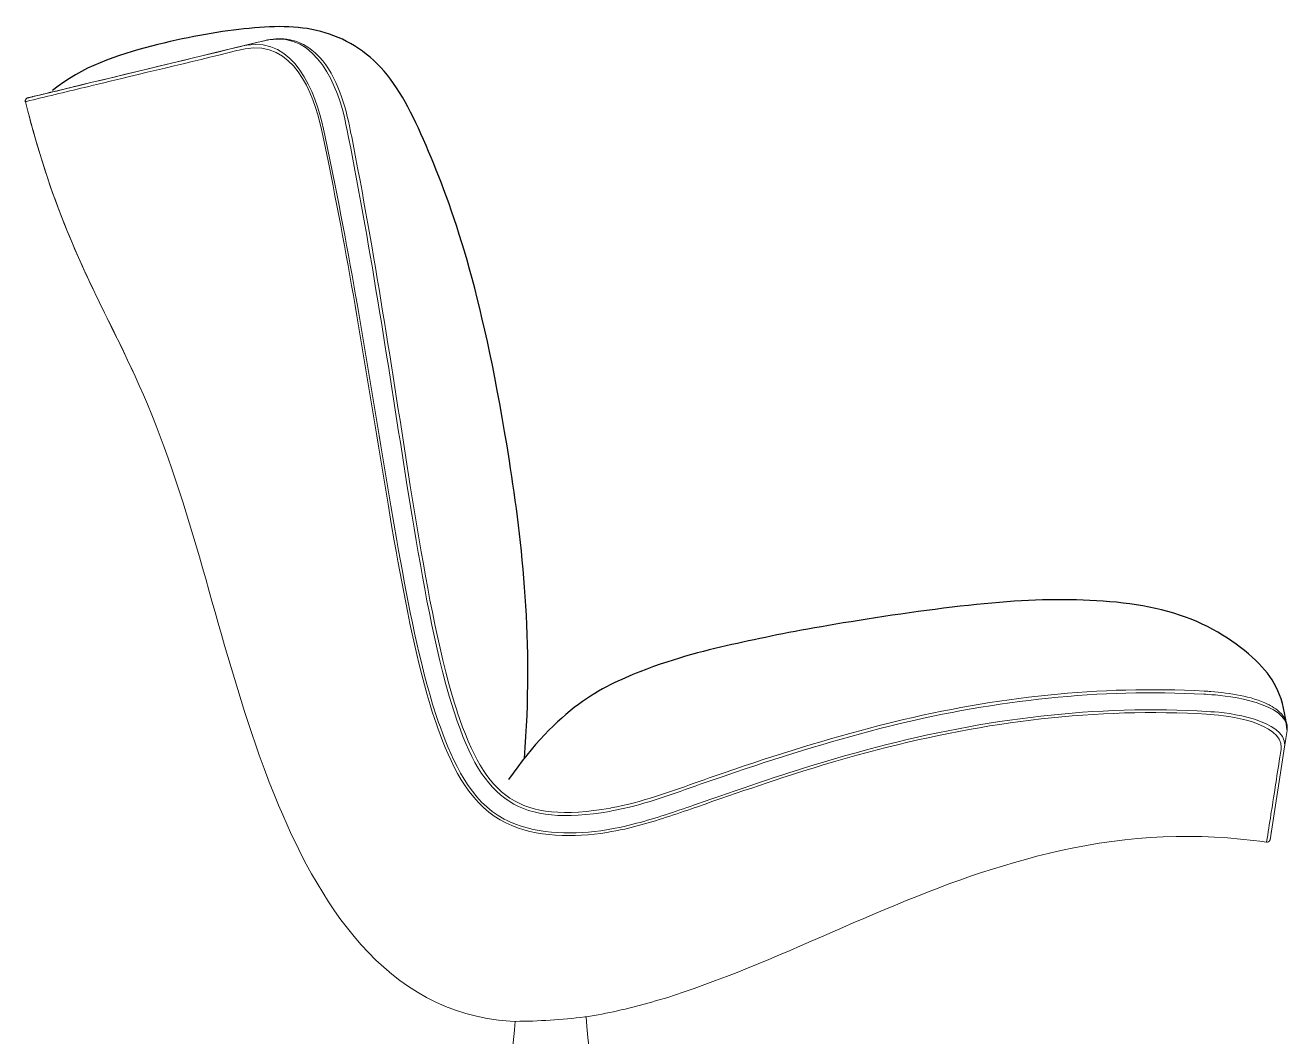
# Model space of a CAD drawing. Header units: millimetres. Extents: x 9689 to 29928, y 170 to 2690.
# Drawn here: x 15382 to 16268, y 1896 to 2605 of the extents above; entities that cross this region are included whole.
import ezdxf

# ---------------------------------------------------------------- set-up
doc = ezdxf.new("R2010")
doc.units = ezdxf.units.MM
doc.layers.add('Livello 1', color=7, linetype='Continuous')

msp = doc.modelspace()

# ---------------------------------------------------------------- linework, layer by layer
for points in [[(15732.35894, 2091.31486), (15739.16026, 2172.50166), (15722.46443, 2313.31861), (15694.03412, 2443.10428), (15665.07247, 2519.85014), (15637.05911, 2578.30405), (15590.72045, 2605.73128), (15537.79265, 2604.51034), (15472.76486, 2592.85616), (15421.81283, 2576.22517), (15401.50787, 2559.54455)], [(16267.24925, 2111.24964), (16264.65695, 2134.13743), (16253.60844, 2157.04027), (16199.41757, 2195.06787), (16124.29835, 2204.37237), (16048.73229, 2200.4412), (15943.35283, 2184.67782), (15882.23317, 2172.31757), (15818.35269, 2157.04027), (15755.60054, 2126.14887), (15721.28593, 2076.25589)]]:
    msp.add_open_spline(points, degree=3)
at = {"layer": 'Livello 1', "lineweight": 15}
for points in [[(15535.2496, 2590.84906), (15550.55738, 2594.53211)], [(15401.85396, 2558.62295), (15401.62378, 2558.62295), (15401.3936, 2558.50786), (15399.0918, 2558.0475), (15398.86162, 2557.93241), (15398.63144, 2557.81732)], [(15400.8171, 2558.39201), (15400.58692, 2558.27692)], [(15401.27722, 2558.50722), (15400.81686, 2558.39213)], [(15400.81757, 2558.39224), (15408.52894, 2560.2338)], [(15400.81757, 2558.39207), (15400.81757, 2558.39207)], [(15401.50811, 2558.50739), (15401.27793, 2558.50739)], [(15401.27793, 2558.50727), (15401.27793, 2558.50727)], [(15401.50787, 2558.62248), (15401.50787, 2558.50739)], [(15401.73829, 2558.62248), (15401.50811, 2558.62248)], [(15401.73829, 2558.62242), (15401.73829, 2558.62242)], [(15401.85373, 2558.6226), (15401.73875, 2558.6226)], [(15419.11815, 2562.88145), (15416.81635, 2562.306), (15414.62953, 2561.73055), (15410.71647, 2560.80978), (15409.68054, 2560.5796), (15408.8748, 2560.34942), (15408.64462, 2560.34942), (15408.52964, 2560.23433)], [(15384.01327, 2554.36369), (15383.66812, 2554.2486), (15383.32273, 2554.01842), (15382.97758, 2553.67315), (15382.51722, 2552.98261), (15382.40201, 2552.52219), (15382.40201, 2552.17692), (15382.51722, 2551.71656)], [(15384.01397, 2554.36369), (15383.899, 2554.2486), (15383.66882, 2554.2486), (15383.43864, 2554.13351), (15383.32343, 2554.01842), (15383.09325, 2553.90333), (15382.97828, 2553.67315), (15382.86307, 2553.67315), (15382.86307, 2553.55806), (15382.7481, 2553.44297), (15382.7481, 2553.32788), (15382.63289, 2553.32788), (15382.63289, 2553.21279), (15382.51792, 2553.0977), (15382.51792, 2552.75237), (15382.40271, 2552.52219), (15382.40271, 2551.83165), (15382.51792, 2551.71656)], [(15384.12848, 2554.36369), (15384.0135, 2554.36369)], [(15395.29325, 2557.01087), (15384.01421, 2554.36375)], [(15384.12848, 2554.36375), (15384.12848, 2554.36375)], [(15384.12848, 2554.36369), (15384.12848, 2554.36369)], [(15384.12848, 2554.36369), (15384.12848, 2554.36369)], [(15384.12848, 2554.36369), (15384.12848, 2554.36369)], [(15384.12848, 2554.36369), (15384.12848, 2554.36369)], [(15384.12848, 2554.36369), (15384.12848, 2554.36369)], [(15384.24368, 2554.36375), (15384.12871, 2554.36375)], [(15384.12871, 2554.36369), (15384.12871, 2554.36369)], [(15384.12894, 2554.36375), (15384.12894, 2554.36375)], [(15384.12894, 2554.36369), (15384.12894, 2554.36369)], [(15384.12918, 2554.36369), (15384.12918, 2554.36369)], [(15387.35123, 2555.16943), (15386.66069, 2554.93925), (15385.50979, 2554.70907), (15384.93446, 2554.59398), (15384.58907, 2554.47889), (15384.24368, 2554.3638)], [(15384.24368, 2554.36375), (15384.24368, 2554.36375)], [(15384.24368, 2554.36369), (15384.24368, 2554.36369)], [(15384.24368, 2554.36369), (15384.24368, 2554.36369)], [(15387.35123, 2555.16943), (15387.35123, 2555.16943)], [(15397.01925, 2557.47123), (15396.09853, 2557.24105), (15395.29302, 2557.01087), (15393.79673, 2556.6656), (15392.30045, 2556.32033), (15391.03434, 2556.09015), (15389.76847, 2555.74482), (15388.73254, 2555.51464), (15387.69661, 2555.28446), (15387.58164, 2555.16937), (15387.35146, 2555.16937)], [(15398.63051, 2557.81679), (15393.22116, 2556.55081)], [(15395.29349, 2557.12637), (15395.40869, 2557.12637)], [(15398.86069, 2557.93159), (15397.13446, 2557.47123), (15397.01925, 2557.47123)], [(15399.09087, 2558.04668), (15398.86069, 2557.93159)], [(15398.86069, 2557.93159), (15398.86069, 2557.93159)], [(15399.09063, 2558.04674), (15399.09063, 2558.04674)], [(15399.32105, 2558.04668), (15399.09087, 2558.04668)], [(15399.55099, 2558.04674), (15399.32081, 2558.04674)], [(15399.32081, 2558.04674), (15399.32081, 2558.04674)], [(15399.55099, 2558.16201), (15399.55099, 2558.04692)], [(15400.01135, 2558.16183), (15399.55099, 2558.16183)], [(15400.12703, 2558.16212), (15400.01205, 2558.16212)], [(15400.24153, 2558.27692), (15400.12656, 2558.16183)], [(15400.35768, 2558.27733), (15400.2427, 2558.27733)], [(15400.58692, 2558.27692), (15400.35674, 2558.27692)], [(15400.58785, 2558.27768), (15400.58785, 2558.27768)], [(16265.40805, 2099.28006), (16266.21379, 2105.03479), (16267.13451, 2110.78952)], [(16267.13405, 2111.01935), (16267.24925, 2111.13455), (16267.24925, 2111.24964)], [(16265.40828, 2099.27971), (16255.28014, 2034.13625)], [(16256.08541, 2039.54594), (16256.08541, 2039.43085)], [(16252.74792, 2032.29469), (16253.55367, 2032.29469), (16254.01403, 2032.52499), (16254.24421, 2032.52499), (16254.35942, 2032.75517), (16254.5896, 2032.87026), (16254.70457, 2032.98535), (16254.81978, 2033.10044), (16254.93475, 2033.33062), (16254.93475, 2033.44571), (16255.04996, 2033.5608), (16255.16493, 2033.67589), (16255.16493, 2033.90607), (16255.28014, 2034.13625)]]:
    msp.add_lwpolyline(points, dxfattribs=at)
for points, knots in [([(15550.09514, 2594.41696), (15550.09514, 2594.41696), (15544.57083, 2593.15098), (15544.57083, 2593.15098), (15503.56065, 2583.22983), (15462.56383, 2573.25874), (15421.53469, 2563.45655), (15421.53469, 2563.45655), (15419.11768, 2562.8811), (15419.11768, 2562.8811)], [0, 0, 0, 0, 1, 1, 1, 2, 2, 2, 3, 3, 3, 3]), ([(15534.21203, 2588.31685), (15534.21203, 2588.31685), (15536.62904, 2588.77727), (15536.62904, 2588.77727), (15570.21562, 2594.83506), (15584.31677, 2558.45365), (15590.14807, 2532.15069), (15590.14807, 2532.15069), (15591.06879, 2527.89219), (15591.06879, 2527.89219)], [0, 0, 0, 0, 1, 1, 1, 2, 2, 2, 3, 3, 3, 3]), ([(15535.24796, 2590.84871), (15535.24796, 2590.84871), (15537.66496, 2591.30913), (15537.66496, 2591.30913), (15570.93496, 2597.083), (15585.92428, 2558.394), (15591.64435, 2532.49579), (15591.64435, 2532.49579), (15592.56507, 2528.23728), (15592.56507, 2528.23728)], [0, 0, 0, 0, 1, 1, 1, 2, 2, 2, 3, 3, 3, 3]), ([(15550.55574, 2594.53205), (15550.55574, 2594.53205), (15553.08795, 2595.10756), (15553.08795, 2595.10756), (15586.91806, 2600.75487), (15601.82097, 2562.26912), (15607.29752, 2535.71877), (15607.29752, 2535.71877), (15608.21824, 2531.46027), (15608.21824, 2531.46027)], [0, 0, 0, 0, 1, 1, 1, 2, 2, 2, 3, 3, 3, 3]), ([(15610.29009, 2531.92098), (15610.29009, 2531.92098), (15610.05991, 2533.30212), (15610.05991, 2533.30212), (15610.05991, 2533.30212), (15609.71476, 2534.79834), (15609.71476, 2534.79834), (15606.00683, 2551.93597), (15599.67466, 2573.03278), (15586.35045, 2585.32492), (15586.35045, 2585.32492), (15585.89009, 2585.78528), (15585.89009, 2585.78528), (15585.89009, 2585.78528), (15585.42973, 2586.24564), (15585.42973, 2586.24564), (15585.42973, 2586.24564), (15584.8544, 2586.70606), (15584.8544, 2586.70606), (15580.29272, 2590.61923), (15574.87565, 2593.58294), (15568.97129, 2594.87773), (15568.97129, 2594.87773), (15568.39573, 2594.99282), (15568.39573, 2594.99282), (15568.39573, 2594.99282), (15567.70519, 2595.10791), (15567.70519, 2595.10791), (15562.37054, 2596.23967), (15557.58453, 2595.8848), (15552.28244, 2594.99282), (15552.28244, 2594.99282), (15552.16746, 2594.87773), (15552.16746, 2594.87773), (15552.16746, 2594.87773), (15551.82208, 2594.87773), (15551.82208, 2594.87773), (15551.82208, 2594.87773), (15551.36172, 2594.76264), (15551.36172, 2594.76264)], [0, 0, 0, 0, 1, 1, 1, 2, 2, 2, 3, 3, 3, 4, 4, 4, 5, 5, 5, 6, 6, 6, 7, 7, 7, 8, 8, 8, 9, 9, 9, 10, 10, 10, 11, 11, 11, 12, 12, 12, 13, 13, 13, 13]), ([(15534.21203, 2588.31685), (15534.21203, 2588.31685), (15532.4858, 2587.85649), (15532.4858, 2587.85649), (15532.4858, 2587.85649), (15530.75934, 2587.51122), (15530.75934, 2587.51122), (15497.29545, 2579.33755), (15463.77233, 2571.29244), (15430.28175, 2563.22625), (15430.28175, 2563.22625), (15427.059, 2562.42057), (15427.059, 2562.42057), (15427.059, 2562.42057), (15423.95146, 2561.73003), (15423.95146, 2561.73003), (15410.33198, 2558.32896), (15396.609, 2555.1658), (15382.97781, 2551.83188), (15382.97781, 2551.83188), (15382.74763, 2551.71679), (15382.74763, 2551.71679), (15382.74763, 2551.71679), (15382.51745, 2551.71679), (15382.51745, 2551.71679)], [0, 0, 0, 0, 1, 1, 1, 2, 2, 2, 3, 3, 3, 4, 4, 4, 5, 5, 5, 6, 6, 6, 7, 7, 7, 8, 8, 8, 8]), ([(15535.24796, 2590.84906), (15535.24796, 2590.84906), (15533.52173, 2590.3887), (15533.52173, 2590.3887), (15490.42823, 2580.03787), (15447.32934, 2569.6525), (15404.2705, 2559.19805), (15404.2705, 2559.19805), (15401.85349, 2558.6226), (15401.85349, 2558.6226)], [0, 0, 0, 0, 1, 1, 1, 2, 2, 2, 3, 3, 3, 3]), ([(15382.51722, 2551.7165), (15382.51722, 2551.7165), (15384.12871, 2545.04105), (15384.12871, 2545.04105), (15384.12871, 2545.04105), (15385.04943, 2541.81842), (15385.04943, 2541.81842), (15392.28897, 2514.27628), (15401.24327, 2486.78209), (15412.09661, 2460.44652), (15412.09661, 2460.44652), (15415.54954, 2452.1597), (15415.54954, 2452.1597), (15428.79109, 2420.47034), (15445.09803, 2390.49012), (15459.40055, 2359.2784), (15459.40055, 2359.2784), (15462.39289, 2352.71798), (15462.39289, 2352.71798), (15462.39289, 2352.71798), (15465.27025, 2346.15756), (15465.27025, 2346.15756), (15465.27025, 2346.15756), (15468.14762, 2339.48211), (15468.14762, 2339.48211), (15501.48669, 2259.86736), (15517.46183, 2174.49594), (15546.527, 2093.40989), (15546.527, 2093.40989), (15549.97994, 2083.97217), (15549.97994, 2083.97217), (15549.97994, 2083.97217), (15553.54784, 2074.53444), (15553.54784, 2074.53444)], [0, 0, 0, 0, 1, 1, 1, 2, 2, 2, 3, 3, 3, 4, 4, 4, 5, 5, 5, 6, 6, 6, 7, 7, 7, 8, 8, 8, 9, 9, 9, 10, 10, 10, 11, 11, 11, 11]), ([(15553.54807, 2074.53468), (15553.54807, 2074.53468), (15549.98017, 2083.97252), (15549.98017, 2083.97252), (15549.98017, 2083.97252), (15546.52747, 2093.41024), (15546.52747, 2093.41024), (15517.4623, 2174.49629), (15501.48716, 2259.86765), (15468.14809, 2339.48241), (15468.14809, 2339.48241), (15465.27072, 2346.15791), (15465.27072, 2346.15791), (15465.27072, 2346.15791), (15462.39336, 2352.71833), (15462.39336, 2352.71833), (15462.39336, 2352.71833), (15459.40079, 2359.27869), (15459.40079, 2359.27869), (15445.76585, 2389.09394), (15430.1169, 2417.952), (15417.27624, 2448.13173), (15417.27624, 2448.13173), (15415.54978, 2452.16005), (15415.54978, 2452.16005), (15415.54978, 2452.16005), (15413.82331, 2456.30346), (15413.82331, 2456.30346), (15402.1757, 2483.89928), (15392.66714, 2512.8609), (15385.04966, 2541.81871), (15385.04966, 2541.81871), (15384.12894, 2545.04135), (15384.12894, 2545.04135), (15384.12894, 2545.04135), (15382.51769, 2551.71685), (15382.51769, 2551.71685)], [0, 0, 0, 0, 1, 1, 1, 2, 2, 2, 3, 3, 3, 4, 4, 4, 5, 5, 5, 6, 6, 6, 7, 7, 7, 8, 8, 8, 9, 9, 9, 10, 10, 10, 11, 11, 11, 12, 12, 12, 12]), ([(15685.21631, 2124.37048), (15685.21631, 2124.37048), (15683.49008, 2129.77994), (15683.49008, 2129.77994), (15683.49008, 2129.77994), (15681.76361, 2135.30449), (15681.76361, 2135.30449), (15669.19341, 2178.75274), (15661.92506, 2225.10704), (15654.48625, 2269.61985), (15654.48625, 2269.61985), (15653.79571, 2273.87835), (15653.79571, 2273.87835), (15653.79571, 2273.87835), (15652.4144, 2282.28027), (15652.4144, 2282.28027), (15639.51426, 2363.9725), (15627.24706, 2445.79515), (15611.32578, 2526.97135), (15611.32578, 2526.97135), (15610.75021, 2529.50345), (15610.75021, 2529.50345), (15610.75021, 2529.50345), (15610.28986, 2531.92045), (15610.28986, 2531.92045)], [0, 0, 0, 0, 1, 1, 1, 2, 2, 2, 3, 3, 3, 4, 4, 4, 5, 5, 5, 6, 6, 6, 7, 7, 7, 8, 8, 8, 8]), ([(15669.3332, 2119.19132), (15669.3332, 2119.19132), (15667.72194, 2123.91024), (15667.72194, 2123.91024), (15667.72194, 2123.91024), (15666.34086, 2128.62916), (15666.34086, 2128.62916), (15655.01545, 2165.65696), (15648.1405, 2205.81151), (15641.13512, 2243.72368), (15641.13512, 2243.72368), (15639.0635, 2255.92368), (15639.0635, 2255.92368), (15639.0635, 2255.92368), (15636.99165, 2268.00865), (15636.99165, 2268.00865), (15624.6631, 2343.03304), (15612.92346, 2418.18019), (15598.20483, 2492.78836), (15598.20483, 2492.78836), (15594.75213, 2510.28273), (15594.75213, 2510.28273), (15594.75213, 2510.28273), (15591.06902, 2527.89219), (15591.06902, 2527.89219)], [0, 0, 0, 0, 1, 1, 1, 2, 2, 2, 3, 3, 3, 4, 4, 4, 5, 5, 5, 6, 6, 6, 7, 7, 7, 8, 8, 8, 8]), ([(15671.05967, 2119.76688), (15671.05967, 2119.76688), (15668.06733, 2129.20472), (15668.06733, 2129.20472), (15656.8131, 2166.29013), (15649.85549, 2206.09362), (15642.86159, 2244.06907), (15642.86159, 2244.06907), (15638.71812, 2268.23895), (15638.71812, 2268.23895), (15626.35139, 2343.27674), (15614.43707, 2418.39129), (15599.70112, 2493.01866), (15599.70112, 2493.01866), (15592.56531, 2528.23758), (15592.56531, 2528.23758)], [0, 0, 0, 0, 1, 1, 1, 2, 2, 2, 3, 3, 3, 4, 4, 4, 5, 5, 5, 5]), ([(15683.14469, 2123.68006), (15683.14469, 2123.68006), (15679.69199, 2134.72916), (15679.69199, 2134.72916), (15667.13326, 2178.15434), (15659.79022, 2224.80029), (15652.29943, 2269.27476), (15652.29943, 2269.27476), (15651.60889, 2273.53326), (15651.60889, 2273.53326), (15651.60889, 2273.53326), (15650.22781, 2281.93511), (15650.22781, 2281.93511), (15637.37169, 2363.63308), (15625.11994, 2445.4596), (15609.13896, 2526.6262), (15609.13896, 2526.6262), (15608.21824, 2531.46021), (15608.21824, 2531.46021)], [0, 0, 0, 0, 1, 1, 1, 2, 2, 2, 3, 3, 3, 4, 4, 4, 5, 5, 5, 6, 6, 6, 6]), ([(16211.54387, 2138.18174), (16211.54387, 2138.18174), (16210.27799, 2138.18174), (16210.27799, 2138.18174), (16210.27799, 2138.18174), (16209.01189, 2138.29694), (16209.01189, 2138.29694), (16135.98237, 2142.39815), (16062.56929, 2134.04412), (15991.59828, 2116.77419), (15991.59828, 2116.77419), (15990.79253, 2116.54401), (15990.79253, 2116.54401), (15990.79253, 2116.54401), (15989.87181, 2116.31383), (15989.87181, 2116.31383), (15989.87181, 2116.31383), (15987.91517, 2115.85347), (15987.91517, 2115.85347), (15951.55683, 2106.83958), (15915.36334, 2095.53162), (15879.84142, 2083.62701), (15879.84142, 2083.62701), (15870.97914, 2080.51935), (15870.97914, 2080.51935), (15870.97914, 2080.51935), (15862.00166, 2077.41181), (15862.00166, 2077.41181), (15843.38122, 2070.9032), (15824.91813, 2063.92088), (15805.72047, 2059.11181), (15805.72047, 2059.11181), (15801.23185, 2058.076), (15801.23185, 2058.076), (15801.23185, 2058.076), (15797.20335, 2057.15516), (15797.20335, 2057.15516), (15797.20335, 2057.15516), (15793.17509, 2056.34954), (15793.17509, 2056.34954)], [0, 0, 0, 0, 1, 1, 1, 2, 2, 2, 3, 3, 3, 4, 4, 4, 5, 5, 5, 6, 6, 6, 7, 7, 7, 8, 8, 8, 9, 9, 9, 10, 10, 10, 11, 11, 11, 12, 12, 12, 13, 13, 13, 13]), ([(16211.42866, 2135.99491), (16211.42866, 2135.99491), (16210.16279, 2136.11012), (16210.16279, 2136.11012), (16210.16279, 2136.11012), (16208.89668, 2136.11012), (16208.89668, 2136.11012), (16135.93437, 2140.29761), (16063.11395, 2131.79208), (15992.17361, 2114.70246), (15992.17361, 2114.70246), (15991.25289, 2114.47228), (15991.25289, 2114.47228), (15991.25289, 2114.47228), (15990.44715, 2114.2421), (15990.44715, 2114.2421), (15990.44715, 2114.2421), (15988.4905, 2113.78174), (15988.4905, 2113.78174), (15952.04575, 2104.68156), (15916.13443, 2093.50976), (15880.53172, 2081.55528), (15880.53172, 2081.55528), (15871.66945, 2078.44762), (15871.66945, 2078.44762), (15871.66945, 2078.44762), (15862.6922, 2075.45516), (15862.6922, 2075.45516), (15844.09096, 2068.93508), (15825.33048, 2061.63044), (15806.18083, 2057.04007), (15806.18083, 2057.04007), (15801.69198, 2055.88918), (15801.69198, 2055.88918), (15801.69198, 2055.88918), (15793.63545, 2054.2778), (15793.63545, 2054.2778)], [0, 0, 0, 0, 1, 1, 1, 2, 2, 2, 3, 3, 3, 4, 4, 4, 5, 5, 5, 6, 6, 6, 7, 7, 7, 8, 8, 8, 9, 9, 9, 10, 10, 10, 11, 11, 11, 12, 12, 12, 12]), ([(16267.13451, 2110.78952), (16267.13451, 2110.78952), (16267.24972, 2111.94053), (16267.24972, 2111.94053), (16267.64873, 2129.54812), (16226.44092, 2135.26632), (16214.42123, 2135.76508), (16214.42123, 2135.76508), (16211.42889, 2135.99526), (16211.42889, 2135.99526)], [0, 0, 0, 0, 1, 1, 1, 2, 2, 2, 3, 3, 3, 3]), ([(16267.24972, 2111.13455), (16267.24972, 2111.13455), (16267.24972, 2113.0912), (16267.24972, 2113.0912), (16267.38226, 2114.88862), (16266.52101, 2117.35737), (16265.63846, 2118.96102), (16265.63846, 2118.96102), (16265.52349, 2119.1912), (16265.52349, 2119.1912), (16265.52349, 2119.1912), (16265.40828, 2119.42138), (16265.40828, 2119.42138), (16265.40828, 2119.42138), (16265.29331, 2119.65156), (16265.29331, 2119.65156), (16265.29331, 2119.65156), (16265.1781, 2119.88186), (16265.1781, 2119.88186), (16265.1781, 2119.88186), (16264.94792, 2120.11203), (16264.94792, 2120.11203), (16264.94792, 2120.11203), (16264.83295, 2120.34221), (16264.83295, 2120.34221), (16264.83295, 2120.34221), (16264.71774, 2120.57239), (16264.71774, 2120.57239), (16264.71774, 2120.57239), (16264.48756, 2120.80257), (16264.48756, 2120.80257), (16264.48756, 2120.80257), (16264.37236, 2120.91766), (16264.37236, 2120.91766), (16264.37236, 2120.91766), (16264.25738, 2121.03275), (16264.25738, 2121.03275), (16264.25738, 2121.03275), (16264.25738, 2121.14784), (16264.25738, 2121.14784), (16264.25738, 2121.14784), (16263.79702, 2121.6082), (16263.79702, 2121.6082), (16263.79702, 2121.6082), (16263.68182, 2121.83838), (16263.68182, 2121.83838), (16263.68182, 2121.83838), (16263.45164, 2122.06856), (16263.45164, 2122.06856), (16263.45164, 2122.06856), (16263.33666, 2122.29874), (16263.33666, 2122.29874), (16263.33666, 2122.29874), (16262.8763, 2122.75922), (16262.8763, 2122.75922), (16262.8763, 2122.75922), (16262.64612, 2122.87431), (16262.64612, 2122.87431), (16262.64612, 2122.87431), (16262.41594, 2123.10449), (16262.41594, 2123.10449), (16262.41594, 2123.10449), (16262.30074, 2123.33467), (16262.30074, 2123.33467), (16262.30074, 2123.33467), (16261.95559, 2123.56485), (16261.95559, 2123.56485), (16261.95559, 2123.56485), (16261.03463, 2124.48557), (16261.03463, 2124.48557), (16261.03463, 2124.48557), (16260.68948, 2124.71575), (16260.68948, 2124.71575), (16260.68948, 2124.71575), (16260.4593, 2124.94593), (16260.4593, 2124.94593), (16258.80777, 2126.05667), (16257.25762, 2127.38401), (16255.39511, 2128.16856), (16255.39511, 2128.16856), (16254.70457, 2128.62904), (16254.70457, 2128.62904), (16254.70457, 2128.62904), (16254.35918, 2128.74413), (16254.35918, 2128.74413), (16254.35918, 2128.74413), (16254.01403, 2128.97431), (16254.01403, 2128.97431), (16241.5396, 2134.99949), (16227.37733, 2136.88706), (16213.61572, 2138.06676), (16213.61572, 2138.06676), (16212.57979, 2138.06676), (16212.57979, 2138.06676), (16212.57979, 2138.06676), (16211.5441, 2138.18185), (16211.5441, 2138.18185)], [0, 0, 0, 0, 1, 1, 1, 2, 2, 2, 3, 3, 3, 4, 4, 4, 5, 5, 5, 6, 6, 6, 7, 7, 7, 8, 8, 8, 9, 9, 9, 10, 10, 10, 11, 11, 11, 12, 12, 12, 13, 13, 13, 14, 14, 14, 15, 15, 15, 16, 16, 16, 17, 17, 17, 18, 18, 18, 19, 19, 19, 20, 20, 20, 21, 21, 21, 22, 22, 22, 23, 23, 23, 24, 24, 24, 25, 25, 25, 26, 26, 26, 27, 27, 27, 28, 28, 28, 29, 29, 29, 30, 30, 30, 31, 31, 31, 32, 32, 32, 32]), ([(16210.73812, 2124.14018), (16210.73812, 2124.14018), (16204.06267, 2124.48557), (16204.06267, 2124.48557), (16204.06267, 2124.48557), (16197.38722, 2124.83084), (16197.38722, 2124.83084), (16118.02179, 2127.66406), (16041.26724, 2116.26969), (15965.01122, 2095.13635), (15965.01122, 2095.13635), (15956.83949, 2092.83456), (15956.83949, 2092.83456), (15956.83949, 2092.83456), (15940.49602, 2088.00055), (15940.49602, 2088.00055), (15910.99367, 2079.20922), (15882.09521, 2069.09817), (15853.02418, 2058.99672), (15853.02418, 2058.99672), (15850.95256, 2058.30618), (15850.95256, 2058.30618), (15850.95256, 2058.30618), (15848.88094, 2057.50043), (15848.88094, 2057.50043), (15835.51061, 2053.02516), (15822.18266, 2048.3485), (15808.48263, 2044.95517), (15808.48263, 2044.95517), (15802.26754, 2043.45888), (15802.26754, 2043.45888), (15802.26754, 2043.45888), (15799.16, 2042.76834), (15799.16, 2042.76834), (15799.16, 2042.76834), (15796.05245, 2042.19289), (15796.05245, 2042.19289)], [0, 0, 0, 0, 1, 1, 1, 2, 2, 2, 3, 3, 3, 4, 4, 4, 5, 5, 5, 6, 6, 6, 7, 7, 7, 8, 8, 8, 9, 9, 9, 10, 10, 10, 11, 11, 11, 12, 12, 12, 12]), ([(16210.62291, 2122.18354), (16210.62291, 2122.18354), (16203.94746, 2122.52892), (16203.94746, 2122.52892), (16203.94746, 2122.52892), (16197.27202, 2122.7591), (16197.27202, 2122.7591), (16118.38825, 2125.83211), (16041.39954, 2114.32651), (15965.58656, 2093.2948), (15965.58656, 2093.2948), (15957.29985, 2090.993), (15957.29985, 2090.993), (15957.29985, 2090.993), (15949.12811, 2088.69109), (15949.12811, 2088.69109), (15949.12811, 2088.69109), (15941.07159, 2086.27408), (15941.07159, 2086.27408), (15911.63995, 2077.40408), (15882.76257, 2067.29876), (15853.71472, 2057.27025), (15853.71472, 2057.27025), (15851.52789, 2056.46463), (15851.52789, 2056.46463), (15851.52789, 2056.46463), (15849.45628, 2055.77397), (15849.45628, 2055.77397), (15836.17048, 2051.18173), (15822.56247, 2046.58563), (15808.94299, 2043.11361), (15808.94299, 2043.11361), (15802.7279, 2041.61733), (15802.7279, 2041.61733), (15802.7279, 2041.61733), (15799.62036, 2040.92679), (15799.62036, 2040.92679), (15799.62036, 2040.92679), (15796.39761, 2040.35134), (15796.39761, 2040.35134)], [0, 0, 0, 0, 1, 1, 1, 2, 2, 2, 3, 3, 3, 4, 4, 4, 5, 5, 5, 6, 6, 6, 7, 7, 7, 8, 8, 8, 9, 9, 9, 10, 10, 10, 11, 11, 11, 12, 12, 12, 13, 13, 13, 13]), ([(15796.39761, 2040.35157), (15796.39761, 2040.35157), (15793.40527, 2039.77612), (15793.40527, 2039.77612), (15793.40527, 2039.77612), (15790.29772, 2039.20067), (15790.29772, 2039.20067), (15767.22706, 2035.55222), (15740.85894, 2035.51194), (15719.39953, 2045.87612), (15719.39953, 2045.87612), (15715.48624, 2047.94786), (15715.48624, 2047.94786), (15692.4692, 2060.97081), (15680.19052, 2088.80641), (15671.63523, 2112.40089), (15671.63523, 2112.40089), (15670.48433, 2115.73862), (15670.48433, 2115.73862), (15670.48433, 2115.73862), (15669.3332, 2119.19143), (15669.3332, 2119.19143)], [0, 0, 0, 0, 1, 1, 1, 2, 2, 2, 3, 3, 3, 4, 4, 4, 5, 5, 5, 6, 6, 6, 7, 7, 7, 7]), ([(15796.05245, 2042.19289), (15796.05245, 2042.19289), (15790.06754, 2041.04199), (15790.06754, 2041.04199), (15767.89863, 2037.54118), (15743.07059, 2037.42035), (15722.16193, 2046.56654), (15722.16193, 2046.56654), (15720.20528, 2047.48726), (15720.20528, 2047.48726), (15720.20528, 2047.48726), (15718.24863, 2048.52319), (15718.24863, 2048.52319), (15694.45863, 2061.06085), (15682.0706, 2089.00767), (15673.47691, 2112.97611), (15673.47691, 2112.97611), (15672.2108, 2116.42892), (15672.2108, 2116.42892), (15672.2108, 2116.42892), (15671.0599, 2119.76665), (15671.0599, 2119.76665)], [0, 0, 0, 0, 1, 1, 1, 2, 2, 2, 3, 3, 3, 4, 4, 4, 5, 5, 5, 6, 6, 6, 7, 7, 7, 7]), ([(15683.14446, 2123.67982), (15683.14446, 2123.67982), (15683.37487, 2122.98928), (15683.37487, 2122.98928), (15703.63725, 2060.56583), (15729.09799, 2043.26909), (15792.13916, 2053.93253), (15792.13916, 2053.93253), (15793.63545, 2054.2778), (15793.63545, 2054.2778)], [0, 0, 0, 0, 1, 1, 1, 2, 2, 2, 3, 3, 3, 3]), ([(15793.17485, 2056.34965), (15793.17485, 2056.34965), (15792.71449, 2056.23456), (15792.71449, 2056.23456), (15728.07354, 2045.09918), (15705.26584, 2063.62174), (15685.33128, 2123.91024), (15685.33128, 2123.91024), (15685.21631, 2124.3706), (15685.21631, 2124.3706)], [0, 0, 0, 0, 1, 1, 1, 2, 2, 2, 3, 3, 3, 3]), ([(16210.62291, 2122.18354), (16210.62291, 2122.18354), (16213.50028, 2121.95336), (16213.50028, 2121.95336), (16225.53917, 2121.42017), (16263.39591, 2116.16221), (16263.10625, 2098.70426), (16263.10625, 2098.70426), (16262.99104, 2097.55336), (16262.99104, 2097.55336)], [0, 0, 0, 0, 1, 1, 1, 2, 2, 2, 3, 3, 3, 3]), ([(16210.73812, 2124.14018), (16210.73812, 2124.14018), (16213.73069, 2123.91), (16213.73069, 2123.91), (16225.76373, 2123.49764), (16265.75156, 2117.84454), (16265.52326, 2100.43072), (16265.52326, 2100.43072), (16265.40805, 2099.27983), (16265.40805, 2099.27983)], [0, 0, 0, 0, 1, 1, 1, 2, 2, 2, 3, 3, 3, 3]), ([(16262.99104, 2097.55336), (16262.99104, 2097.55336), (16262.99104, 2097.32318), (16262.99104, 2097.32318), (16260.62977, 2083.42364), (16258.69818, 2069.45503), (16256.4308, 2055.54391), (16256.4308, 2055.54391), (16256.08541, 2053.58726), (16256.08541, 2053.58726), (16256.08541, 2053.58726), (16255.85523, 2051.63073), (16255.85523, 2051.63073), (16254.76756, 2045.36378), (16253.81429, 2038.92038), (16252.8629, 2032.64008), (16252.8629, 2032.64008), (16252.74769, 2032.4099), (16252.74769, 2032.4099), (16252.74769, 2032.4099), (16252.74769, 2032.29481), (16252.74769, 2032.29481)], [0, 0, 0, 0, 1, 1, 1, 2, 2, 2, 3, 3, 3, 4, 4, 4, 5, 5, 5, 6, 6, 6, 7, 7, 7, 7]), ([(15553.54784, 2074.53433), (15553.54784, 2074.53433), (15557.23095, 2065.32678), (15557.23095, 2065.32678), (15586.77194, 1991.80061), (15634.62054, 1911.94215), (15722.39164, 1906.95663), (15722.39164, 1906.95663), (15725.95954, 1906.72646), (15725.95954, 1906.72646)], [0, 0, 0, 0, 1, 1, 1, 2, 2, 2, 3, 3, 3, 3]), ([(15725.95977, 1906.72669), (15725.95977, 1906.72669), (15722.39187, 1906.95699), (15722.39187, 1906.95699), (15634.62077, 1911.9425), (15586.77218, 1991.80084), (15557.23119, 2065.32713), (15557.23119, 2065.32713), (15553.54831, 2074.53468), (15553.54831, 2074.53468)], [0, 0, 0, 0, 1, 1, 1, 2, 2, 2, 3, 3, 3, 3]), ([(15832.88263, 1923.53028), (15832.88263, 1923.53028), (15838.2922, 1925.25675), (15838.2922, 1925.25675), (15838.2922, 1925.25675), (15843.81675, 1927.0983), (15843.81675, 1927.0983), (15924.92762, 1954.75547), (16000.5486, 1997.99275), (16083.78892, 2020.32487), (16083.78892, 2020.32487), (16091.73048, 2022.5117), (16091.73048, 2022.5117), (16091.73048, 2022.5117), (16099.67203, 2024.46834), (16099.67203, 2024.46834), (16147.33658, 2035.98155), (16195.0222, 2039.64546), (16243.65524, 2033.5608), (16243.65524, 2033.5608), (16248.14409, 2032.98535), (16248.14409, 2032.98535), (16248.14409, 2032.98535), (16252.74769, 2032.29469), (16252.74769, 2032.29469)], [0, 0, 0, 0, 1, 1, 1, 2, 2, 2, 3, 3, 3, 4, 4, 4, 5, 5, 5, 6, 6, 6, 7, 7, 7, 8, 8, 8, 8]), ([(15832.88216, 1923.53028), (15832.88216, 1923.53028), (15824.36527, 1920.99831), (15824.36527, 1920.99831), (15810.20488, 1916.87216), (15795.86981, 1913.33294), (15781.32001, 1910.86993), (15781.32001, 1910.86993), (15775.68025, 1909.94921), (15775.68025, 1909.94921)], [0, 0, 0, 0, 1, 1, 1, 2, 2, 2, 3, 3, 3, 3]), ([(15775.68049, 1909.94909), (15775.68049, 1909.94909), (15781.32024, 1910.86993), (15781.32024, 1910.86993), (15795.87004, 1913.33294), (15810.20512, 1916.87205), (15824.36551, 1920.99819), (15824.36551, 1920.99819), (15832.88263, 1923.53028), (15832.88263, 1923.53028)], [0, 0, 0, 0, 1, 1, 1, 2, 2, 2, 3, 3, 3, 3]), ([(15725.96095, 1906.72669), (15725.96095, 1906.72669), (15725.73077, 1903.73423), (15725.73077, 1903.73423), (15725.73077, 1903.73423), (15725.50059, 1900.62669), (15725.50059, 1900.62669), (15721.58168, 1852.63806), (15704.71088, 1811.18287), (15661.16287, 1786.9133), (15661.16287, 1786.9133), (15656.67401, 1784.49629), (15656.67401, 1784.49629), (15656.67401, 1784.49629), (15652.18539, 1782.19438), (15652.18539, 1782.19438), (15652.18539, 1782.19438), (15647.46659, 1780.00755), (15647.46659, 1780.00755), (15624.10814, 1769.93678), (15598.06223, 1764.81124), (15572.88529, 1761.93774), (15572.88529, 1761.93774), (15566.90038, 1761.2472), (15566.90038, 1761.2472), (15566.90038, 1761.2472), (15560.80026, 1760.67175), (15560.80026, 1760.67175), (15529.87257, 1757.81358), (15498.17168, 1757.37043), (15467.11333, 1757.21882), (15467.11333, 1757.21882), (15445.36052, 1757.21882), (15445.36052, 1757.21882)], [0, 0, 0, 0, 1, 1, 1, 2, 2, 2, 3, 3, 3, 4, 4, 4, 5, 5, 5, 6, 6, 6, 7, 7, 7, 8, 8, 8, 9, 9, 9, 10, 10, 10, 11, 11, 11, 11]), ([(15725.96095, 1906.72669), (15725.96095, 1906.72669), (15726.07615, 1906.72669), (15726.07615, 1906.72669), (15742.35242, 1906.75748), (15758.60573, 1907.87583), (15774.76117, 1909.83435), (15774.76117, 1909.83435), (15775.68189, 1909.94944), (15775.68189, 1909.94944)], [0, 0, 0, 0, 1, 1, 1, 2, 2, 2, 3, 3, 3, 3]), ([(15775.68002, 1909.94909), (15775.68002, 1909.94909), (15776.14061, 1903.04346), (15776.14061, 1903.04346), (15779.01587, 1861.45983), (15791.72634, 1822.36403), (15826.32168, 1796.12061), (15826.32168, 1796.12061), (15830.11977, 1793.35833), (15830.11977, 1793.35833), (15830.11977, 1793.35833), (15834.03306, 1790.82624), (15834.03306, 1790.82624), (15834.03306, 1790.82624), (15838.06132, 1788.29414), (15838.06132, 1788.29414), (15862.33862, 1774.09149), (15889.67358, 1767.55033), (15917.24645, 1763.43379), (15917.24645, 1763.43379), (15923.00118, 1762.62804), (15923.00118, 1762.62804), (15923.00118, 1762.62804), (15928.87112, 1761.9375), (15928.87112, 1761.9375), (15963.36297, 1757.80176), (15998.32875, 1757.54477), (16033.03158, 1757.21858), (16033.03158, 1757.21858), (16054.43924, 1757.21858), (16054.43924, 1757.21858)], [0, 0, 0, 0, 1, 1, 1, 2, 2, 2, 3, 3, 3, 4, 4, 4, 5, 5, 5, 6, 6, 6, 7, 7, 7, 8, 8, 8, 9, 9, 9, 10, 10, 10, 10])]:
    msp.add_open_spline(points, degree=3, knots=knots, dxfattribs=at)

doc.saveas('drawing.dxf')
